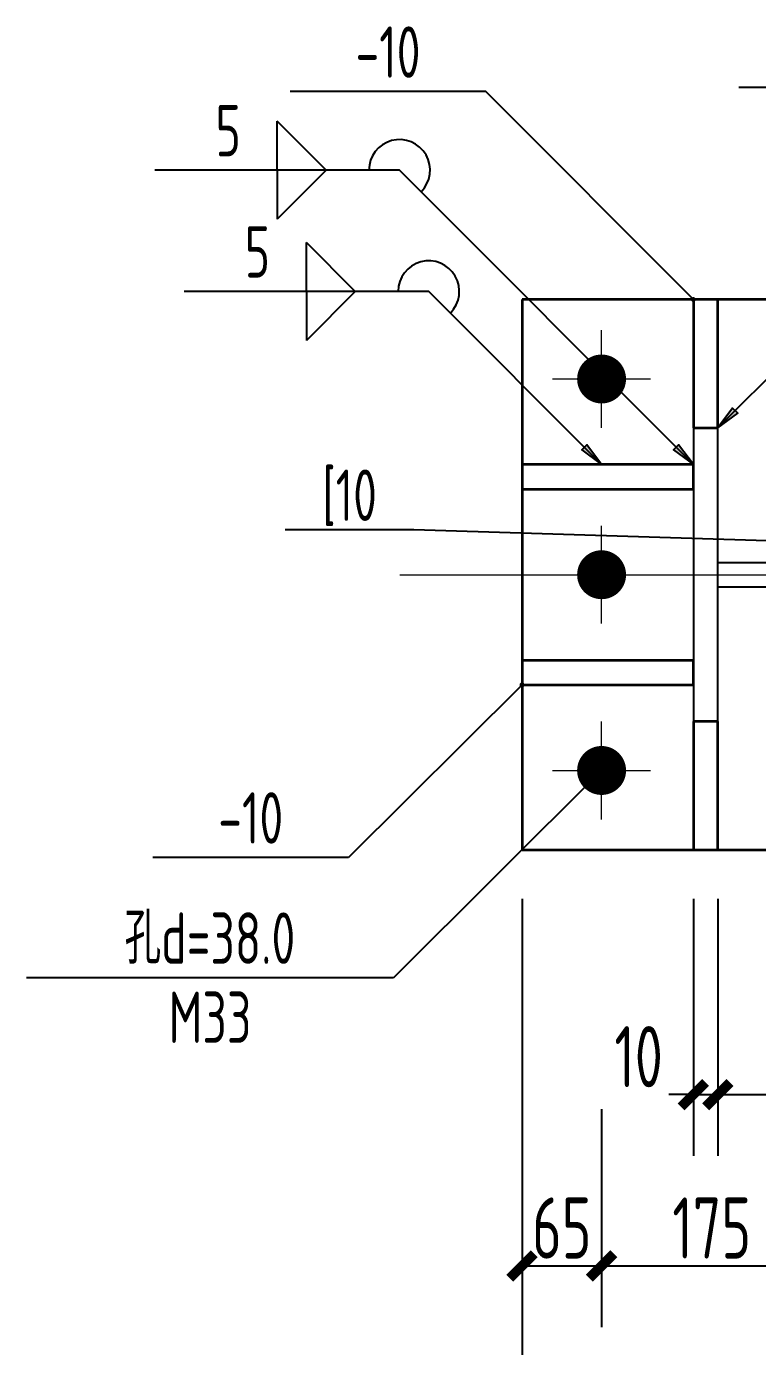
# Model space of a CAD drawing. Extents: x 69728788 to 150163257, y 20675998 to 43663798.
# Drawn here: x 75079404 to 75082391, y 20911056 to 20916452 of the extents above; entities that cross this region are included whole.
import ezdxf
from ezdxf.enums import TextEntityAlignment as Align

# ---------------------------------------------------------------- set-up
doc = ezdxf.new("R2010")
doc.units = 0
doc.header["$LTSCALE"] = 1000
doc.header["$MEASUREMENT"] = 0
doc.linetypes.add('线型2', pattern=[5, 3, -2])
doc.layers.get('0').update_dxf_attribs({"linetype": 'CONTINUOUS'})
doc.layers.get('DEFPOINTS').update_dxf_attribs({"linetype": 'CONTINUOUS'})
for name, color, linetype in [('10', 7, 'CONTINUOUS'), ('字符串标注', 253, 'CONTINUOUS'), ('尺寸标注', 253, 'CONTINUOUS'), ('焊缝标注', 253, 'CONTINUOUS'), ('螺栓孔标注', 253, 'CONTINUOUS'), ('钢板标注', 253, 'CONTINUOUS')]:
    doc.layers.add(name, color=color, linetype=linetype)
doc.layers.add('20', color=2, linetype='CONTINUOUS', lineweight=35)
doc.styles.add('PkpmHz', font='Pkpmeng', dxfattribs={"width": 0.7, "bigfont": 'hztxt'})
doc.dimstyles.new('Pkpm_1.00', dxfattribs={"dimtxt": 250, "dimasz": 100, "dimexe": 250, "dimexo": 0.0625, "dimgap": 30, "dimtad": 1, "dimdec": 0, "dimrnd": 5, "dimzin": 0, "dimdsep": 46, "dimtxsty": 'PkpmHz', "dimblk1": 'ARCHTICK', "dimblk2": 'ARCHTICK', "dimsah": 1, "dimcen": 0.09, "dimadec": 0, "dimazin": 0, "dimtfac": 1, "dimtdec": 0, "dimtmove": 2, "dimatfit": 1, "dimfxl": 1, "dimtolj": 1, "dimtzin": 0, "dimarcsym": 0})

# ---------------------------------------------------------------- blocks, each defined once
blk = doc.blocks.new('_ArchTick')
at = {"color": 0, "linetype": 'ByBlock', "const_width": 0.4}
blk.add_lwpolyline([(-0.5, -0.5), (0.5, 0.5)], dxfattribs=at)
blk = doc.blocks.new('*D7301')
at = {"layer": 'DEFPOINTS', "color": 0, "linetype": 'Continuous'}
for p in [(75082128.9, 20913086.1), (75082228.9, 20913086.1), (75082228.9, 20912086.1)]:
    blk.add_point(p, dxfattribs=at)
at = {"layer": '尺寸标注', "color": 0, "linetype": 'Continuous', "lineweight": -2}
for p, q in [((75082128.9, 20912886.1), (75082128.9, 20911836.1)), ((75082228.9, 20912886.1), (75082228.9, 20911836.1)), ((75082128.9, 20912086.1), (75082028.9, 20912086.1)), ((75082128.9, 20912086.1), (75082228.9, 20912086.1)), ((75082228.9, 20912086.1), (75082328.9, 20912086.1))]:
    blk.add_line(p, q, dxfattribs=at)
at = {"layer": '尺寸标注', "color": 0, "linetype": 'Continuous', "lineweight": -2, "xscale": 100, "yscale": 100, "zscale": 100}
blk.add_blockref('_ArchTick', (75082128.9, 20912086.1), dxfattribs=at)
at = {"layer": '尺寸标注', "color": 0, "linetype": 'Continuous', "lineweight": -2, "xscale": 100, "yscale": 100, "zscale": 100, "rotation": 180}
blk.add_blockref('_ArchTick', (75082228.9, 20912086.1), dxfattribs=at)
at = {"layer": '尺寸标注', "color": 0, "linetype": 'Continuous', "insert": (75081905.2, 20912241.3), "char_height": 250, "attachment_point": 5, "style": 'PkpmHz'}
blk.add_mtext('\\A1;10', dxfattribs=at)
blk = doc.blocks.new('*D7302')
at = {"layer": 'DEFPOINTS', "color": 0, "linetype": 'Continuous'}
for p in [(75082228.9, 20913086.1), (75083078.9, 20913086.1), (75083078.9, 20912086.1)]:
    blk.add_point(p, dxfattribs=at)
at = {"layer": '尺寸标注', "color": 0, "linetype": 'Continuous', "lineweight": -2}
for p, q in [((75082228.9, 20912886.1), (75082228.9, 20911836.1)), ((75083078.9, 20912886.1), (75083078.9, 20911836.1)), ((75082228.9, 20912086.1), (75083078.9, 20912086.1))]:
    blk.add_line(p, q, dxfattribs=at)
at = {"layer": '尺寸标注', "color": 0, "linetype": 'Continuous', "lineweight": -2, "xscale": 100, "yscale": 100, "zscale": 100, "rotation": 180}
blk.add_blockref('_ArchTick', (75082228.9, 20912086.1), dxfattribs=at)
at = {"layer": '尺寸标注', "color": 0, "linetype": 'Continuous', "lineweight": -2, "xscale": 100, "yscale": 100, "zscale": 100}
blk.add_blockref('_ArchTick', (75083078.9, 20912086.1), dxfattribs=at)
at = {"layer": '尺寸标注', "color": 0, "linetype": 'Continuous', "insert": (75082653.9, 20912241.1), "char_height": 250, "attachment_point": 5, "style": 'PkpmHz'}
blk.add_mtext('\\A1;182', dxfattribs=at)
blk = doc.blocks.new('*D7306')
at = {"layer": 'DEFPOINTS', "color": 0, "linetype": 'Continuous'}
for p in [(75081428.9, 20913086.1), (75081753.9, 20913086.1), (75081753.9, 20911386.1)]:
    blk.add_point(p, dxfattribs=at)
at = {"layer": '尺寸标注', "color": 0, "linetype": 'Continuous', "lineweight": -2}
for p, q in [((75081428.9, 20912026.1), (75081428.9, 20911136.1)), ((75081753.9, 20912026.1), (75081753.9, 20911136.1)), ((75081428.9, 20911386.1), (75081753.9, 20911386.1))]:
    blk.add_line(p, q, dxfattribs=at)
at = {"layer": '尺寸标注', "color": 0, "linetype": 'Continuous', "lineweight": -2, "xscale": 100, "yscale": 100, "zscale": 100, "rotation": 180}
blk.add_blockref('_ArchTick', (75081428.9, 20911386.1), dxfattribs=at)
at = {"layer": '尺寸标注', "color": 0, "linetype": 'Continuous', "lineweight": -2, "xscale": 100, "yscale": 100, "zscale": 100}
blk.add_blockref('_ArchTick', (75081753.9, 20911386.1), dxfattribs=at)
at = {"layer": '尺寸标注', "color": 0, "linetype": 'Continuous', "insert": (75081591.4, 20911541.1), "char_height": 250, "attachment_point": 5, "style": 'PkpmHz'}
blk.add_mtext('\\A1;65', dxfattribs=at)
blk = doc.blocks.new('*D7307')
at = {"layer": 'DEFPOINTS', "color": 0, "linetype": 'Continuous'}
for p in [(75081753.9, 20913086.1), (75082653.9, 20913086.1), (75082653.9, 20911386.1)]:
    blk.add_point(p, dxfattribs=at)
at = {"layer": '尺寸标注', "color": 0, "linetype": 'Continuous', "lineweight": -2}
for p, q in [((75081753.9, 20912026.1), (75081753.9, 20911136.1)), ((75082653.9, 20912026.1), (75082653.9, 20911136.1)), ((75081753.9, 20911386.1), (75082653.9, 20911386.1))]:
    blk.add_line(p, q, dxfattribs=at)
at = {"layer": '尺寸标注', "color": 0, "linetype": 'Continuous', "lineweight": -2, "xscale": 100, "yscale": 100, "zscale": 100, "rotation": 180}
blk.add_blockref('_ArchTick', (75081753.9, 20911386.1), dxfattribs=at)
at = {"layer": '尺寸标注', "color": 0, "linetype": 'Continuous', "lineweight": -2, "xscale": 100, "yscale": 100, "zscale": 100}
blk.add_blockref('_ArchTick', (75082653.9, 20911386.1), dxfattribs=at)
at = {"layer": '尺寸标注', "color": 0, "linetype": 'Continuous', "insert": (75082203.9, 20911541.1), "char_height": 250, "attachment_point": 5, "style": 'PkpmHz'}
blk.add_mtext('\\A1;175', dxfattribs=at)
blk = doc.blocks.new('*D7312')
at = {"layer": 'DEFPOINTS', "color": 0, "linetype": 'Continuous'}
for p in [(75081428.9, 20913086.1), (75083128.9, 20913086.1), (75083128.9, 20910686.1)]:
    blk.add_point(p, dxfattribs=at)
at = {"layer": '尺寸标注', "color": 0, "linetype": 'Continuous', "lineweight": -2}
for p, q in [((75081428.9, 20912886.1), (75081428.9, 20910436.1)), ((75083128.9, 20912886.1), (75083128.9, 20910436.1)), ((75081428.9, 20910686.1), (75083128.9, 20910686.1))]:
    blk.add_line(p, q, dxfattribs=at)
at = {"layer": '尺寸标注', "color": 0, "linetype": 'Continuous', "lineweight": -2, "xscale": 100, "yscale": 100, "zscale": 100, "rotation": 180}
blk.add_blockref('_ArchTick', (75081428.9, 20910686.1), dxfattribs=at)
at = {"layer": '尺寸标注', "color": 0, "linetype": 'Continuous', "lineweight": -2, "xscale": 100, "yscale": 100, "zscale": 100}
blk.add_blockref('_ArchTick', (75083128.9, 20910686.1), dxfattribs=at)
at = {"layer": '尺寸标注', "color": 0, "linetype": 'Continuous', "insert": (75082278.9, 20910841.1), "char_height": 250, "attachment_point": 5, "style": 'PkpmHz'}
blk.add_mtext('\\A1;340', dxfattribs=at)

msp = doc.modelspace()

# ---------------------------------------------------------------- hatches: boundary and pattern name
at = {"layer": '焊缝标注'}
for points in [[(75082228.9, 20914811.1), (75082310.2, 20914871.1), (75082289, 20914892.3)], [(75081753.9, 20914661.1), (75081693.8, 20914742.4), (75081672.6, 20914721.3)], [(75082128.9, 20914661.1), (75082068.8, 20914742.4), (75082047.6, 20914721.3)]]:
    msp.add_hatch(color=256, dxfattribs=at).paths.add_polyline_path(points)

# ---------------------------------------------------------------- linework, layer by layer
at = {"layer": '10', "lineweight": 18, "ltscale": 100}
for p, q in [((75081753.9, 20914811.1), (75081753.9, 20915211.1)), ((75081553.9, 20915011.1), (75081953.9, 20915011.1)), ((75081753.9, 20914011.1), (75081753.9, 20914411.1)), ((75081553.9, 20914211.1), (75081953.9, 20914211.1)), ((75081753.9, 20913211.1), (75081753.9, 20913611.1)), ((75081553.9, 20913411.1), (75081953.9, 20913411.1))]:
    msp.add_line(p, q, dxfattribs=at)
at = {"layer": '10', "color": 3, "ltscale": 100}
for p, q in [((75082228.9, 20914811.1), (75082128.9, 20914811.1)), ((75082128.9, 20914811.1), (75082128.9, 20913611.1)), ((75082228.9, 20913611.1), (75082228.9, 20914811.1)), ((75082228.9, 20914261.1), (75084028.9, 20914261.1)), ((75082228.9, 20914161.1), (75084028.9, 20914161.1)), ((75082128.9, 20913611.1), (75082228.9, 20913611.1))]:
    msp.add_line(p, q, dxfattribs=at)
at = {"layer": '10', "linetype": '线型2', "lineweight": 18, "ltscale": 100}
msp.add_line((75080928.9, 20914211.1), (75085328.9, 20914211.1), dxfattribs=at)
at = {"layer": '10', "color": 1, "ltscale": 100, "const_width": 100}
for points in [[(75081803.9, 20915011.1, 1), (75081703.9, 20915011.1, 1)], [(75081803.9, 20914211.1, 1), (75081703.9, 20914211.1, 1)], [(75081803.9, 20913411.1, 1), (75081703.9, 20913411.1, 1)]]:
    msp.add_lwpolyline(points, format="xyb", close=True, dxfattribs=at)
at = {"layer": '20', "ltscale": 100}
for p, q in [((75084828.9, 20915336.1), (75081428.9, 20915336.1)), ((75081428.9, 20915336.1), (75081428.9, 20913086.1)), ((75082228.9, 20915336.1), (75082128.9, 20915336.1)), ((75082128.9, 20915336.1), (75082128.9, 20914811.1)), ((75082228.9, 20914811.1), (75082228.9, 20915336.1)), ((75082128.9, 20914811.1), (75082228.9, 20914811.1)), ((75082128.9, 20914661.1), (75081428.9, 20914661.1)), ((75081428.9, 20914661.1), (75081428.9, 20914561.1)), ((75082128.9, 20914561.1), (75082128.9, 20914661.1)), ((75081428.9, 20914561.1), (75082128.9, 20914561.1)), ((75082128.9, 20913861.1), (75081428.9, 20913861.1)), ((75081428.9, 20913861.1), (75081428.9, 20913761.1)), ((75082128.9, 20913761.1), (75082128.9, 20913861.1)), ((75081428.9, 20913761.1), (75082128.9, 20913761.1)), ((75082228.9, 20913611.1), (75082128.9, 20913611.1)), ((75082128.9, 20913611.1), (75082128.9, 20913086.1)), ((75082228.9, 20913086.1), (75082228.9, 20913611.1)), ((75081428.9, 20913086.1), (75084828.9, 20913086.1)), ((75082128.9, 20913086.1), (75082228.9, 20913086.1))]:
    msp.add_line(p, q, dxfattribs=at)
at = {"layer": '字符串标注', "ltscale": 100}
for p, q in [((75080986.6, 20914394.4), (75080461.6, 20914394.4)), ((75083003.9, 20914331.1), (75080986.6, 20914394.4))]:
    msp.add_line(p, q, dxfattribs=at)
at = {"layer": '焊缝标注', "ltscale": 100}
for p, q in [((75083315.1, 20916202.2), (75082315.1, 20916202.2)), ((75080628.2, 20915864.6), (75080428.2, 20916064.6)), ((75080428.2, 20915864.6), (75080428.2, 20916064.6)), ((75080928.2, 20915864.6), (75079928.2, 20915864.6)), ((75080628.2, 20915864.6), (75080428.2, 20915664.6)), ((75080428.2, 20915864.6), (75080428.2, 20915664.6)), ((75082128.9, 20914661.1), (75080928.2, 20915864.6)), ((75080747.6, 20915369), (75080547.6, 20915569)), ((75080547.6, 20915369), (75080547.6, 20915569)), ((75082228.9, 20914811.1), (75082936.2, 20915517.9)), ((75081047.6, 20915369), (75080047.6, 20915369)), ((75080747.6, 20915369), (75080547.6, 20915169)), ((75080547.6, 20915369), (75080547.6, 20915169)), ((75081753.9, 20914661.1), (75081047.6, 20915369))]:
    msp.add_line(p, q, dxfattribs=at)
at = {"layer": '焊缝标注', "linetype": 'Continuous'}
for points in [[(75082228.9, 20914811.1), (75082310.2, 20914871.1), (75082289, 20914892.3)], [(75081753.9, 20914661.1), (75081693.8, 20914742.4), (75081672.6, 20914721.3)], [(75082128.9, 20914661.1), (75082068.8, 20914742.4), (75082047.6, 20914721.3)]]:
    msp.add_lwpolyline(points, close=True, dxfattribs=at)
at = {"layer": '焊缝标注', "ltscale": 100}
for centre in [(75080928.2, 20915864.6), (75081047.6, 20915369)]:
    msp.add_arc(centre, 125, 314.9315, 180, dxfattribs=at)
at = {"layer": '螺栓孔标注', "ltscale": 100}
for p, q in [((75081753.9, 20913411.1), (75080903.6, 20912564.2)), ((75080903.6, 20912564.2), (75079403.6, 20912564.2))]:
    msp.add_line(p, q, dxfattribs=at)
at = {"layer": '螺栓孔标注', "ltscale": 100, "const_width": 10}
msp.add_lwpolyline([(75081758.9, 20913411.1, 1), (75081748.9, 20913411.1, 1)], format="xyb", close=True, dxfattribs=at)
at = {"layer": '钢板标注', "ltscale": 100}
for p, q in [((75081281.3, 20916185.6), (75080481.3, 20916185.6)), ((75082128.9, 20915336.1), (75081281.3, 20916185.6)), ((75081428.9, 20913761.1), (75080720.3, 20913055.4)), ((75080720.3, 20913055.4), (75079920.3, 20913055.4))]:
    msp.add_line(p, q, dxfattribs=at)
at = {"layer": '钢板标注', "ltscale": 100, "const_width": 10}
for points in [[(75082133.9, 20915336.1, 1), (75082123.9, 20915336.1, 1)], [(75081433.9, 20913761.1, 1), (75081423.9, 20913761.1, 1)]]:
    msp.add_lwpolyline(points, format="xyb", close=True, dxfattribs=at)

# ---------------------------------------------------------------- texts
at = {"layer": '字符串标注', "style": 'PkpmHz', "width": 0.71}
msp.add_text('[10', height=210, dxfattribs=at).set_placement((75080724.1, 20914431), align=Align.CENTER)
at = {"layer": '焊缝标注', "style": 'PkpmHz', "width": 0.71}
for p in [(75080228.2, 20915921.2), (75080347.6, 20915425.6)]:
    msp.add_text('5', height=210, dxfattribs=at).set_placement(p, align=Align.CENTER)
at = {"layer": '螺栓孔标注', "style": 'PkpmHz', "width": 0.71}
msp.add_text('孔d=38.0', height=210, dxfattribs=at).set_placement((75080153.6, 20912620.8), align=Align.CENTER)
msp.add_text('M33', height=210, dxfattribs=at).set_placement((75080153.6, 20912507.6), align=Align.TOP_CENTER)
at = {"layer": '钢板标注', "style": 'PkpmHz', "width": 0.71}
for p in [(75080881.3, 20916242.2), (75080320.3, 20913112)]:
    msp.add_text('-10', height=210, dxfattribs=at).set_placement(p, align=Align.CENTER)

# ---------------------------------------------------------------- dimensions: what is measured, and where the dimension line sits
at = {"layer": '尺寸标注', "linetype": 'Continuous'}
for base, p1, p2, text, override, picture, middle in [((75081753.9, 20911386.1), (75081428.9, 20913086.1), (75081753.9, 20913086.1), '65', {"dimexo": 1060, "dimtih": 0, "dimtoh": 0}, '*D7306', (75081591.4, 20911541.1)), ((75083128.9, 20910686.1), (75081428.9, 20913086.1), (75083128.9, 20913086.1), '340', {"dimexo": 200, "dimtih": 0, "dimtoh": 0}, '*D7312', (75082278.9, 20910841.1)), ((75082653.9, 20911386.1), (75081753.9, 20913086.1), (75082653.9, 20913086.1), '175', {"dimexo": 1060, "dimtih": 0, "dimtoh": 0}, '*D7307', (75082203.9, 20911541.1)), ((75083078.9, 20912086.1), (75082228.9, 20913086.1), (75083078.9, 20913086.1), '182', {"dimexo": 200, "dimtih": 0, "dimtoh": 0}, '*D7302', (75082653.9, 20912241.1))]:
    dim = msp.add_linear_dim(base=base, p1=p1, p2=p2, text=text, dimstyle='Pkpm_1.00', override=override, dxfattribs=at)
    dim.commit()
    dim.dimension.update_dxf_attribs({"geometry": picture, "text_midpoint": middle})
dim = msp.add_linear_dim(base=(75082228.9, 20912086.1), p1=(75082128.9, 20913086.1), p2=(75082228.9, 20913086.1), text='10', dimstyle='Pkpm_1.00', override={"dimexo": 200, "dimtih": 0, "dimtoh": 0}, dxfattribs=at)
dim.commit()
dim.dimension.update_dxf_attribs({"geometry": '*D7301', "text_midpoint": (75081905.2, 20912241.3), "dimtype": 160})

doc.saveas('drawing.dxf')
